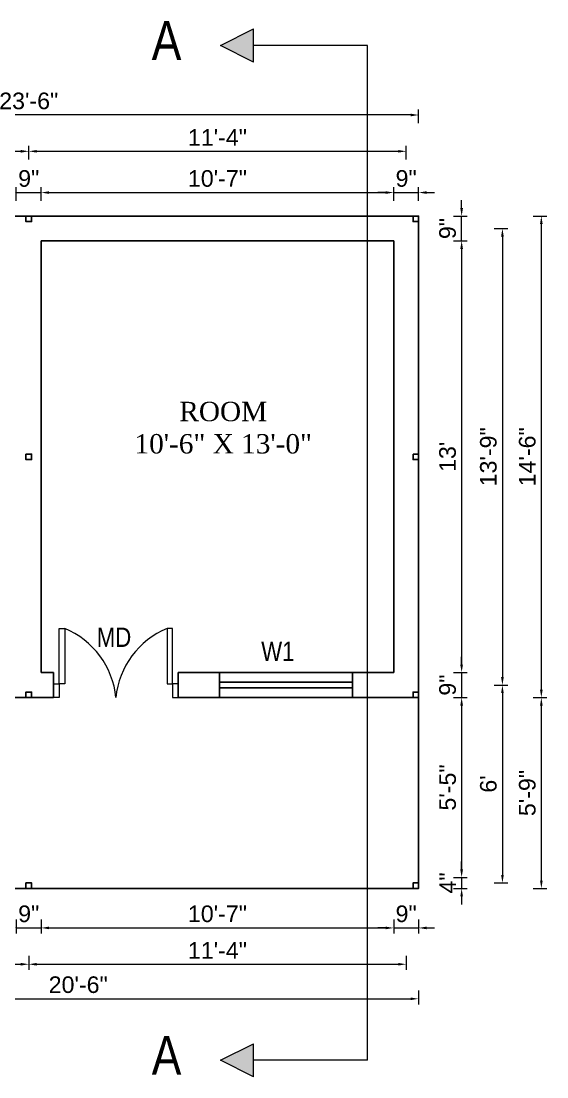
# Model space of a CAD drawing. Header units: inches. Extents: x 376358 to 406049, y -63575 to -53607.
# Drawn here: x 400473.8 to 400663.8, y -60501.6 to -60120 of the extents above; entities that cross this region are included whole.
import ezdxf

# ---------------------------------------------------------------- set-up
doc = ezdxf.new("R2010")
doc.units = ezdxf.units.IN
doc.header["$LTSCALE"] = 2
doc.header["$MEASUREMENT"] = 0
doc.header["$PDMODE"] = 34
doc.layers.get('0').update_dxf_attribs({"linetype": 'CONTINUOUS'})
doc.layers.get('DEFPOINTS').update_dxf_attribs({"color": 141, "linetype": 'CONTINUOUS'})
doc.layers.add('steps', color=253, linetype='CONTINUOUS', lineweight=20)
doc.styles.add('Lettring Text', font='arial.ttf')
doc.styles.get("Standard").update_dxf_attribs({"font": 'ARIALN.TTF'})
doc.dimstyles.new('Copy of Standard', dxfattribs={"dimtxt": 6, "dimasz": 2.875, "dimexe": 2, "dimexo": 4, "dimgap": 2, "dimtad": 1, "dimdec": 0, "dimrnd": 1, "dimzin": 0, "dimdsep": 46, "dimlunit": 4, "dimtxsty": 'Lettring Text', "dimcen": 0.1, "dimclrd": 7, "dimclre": 7, "dimclrt": 7, "dimazin": 0, "dimtfac": 0.645, "dimtdec": 0, "dimtmove": 1, "dimatfit": 0, "dimfxl": 3, "dimfxlon": 1, "dimtfillclr": 256, "dimtolj": 1, "dimtzin": 0, "dimlwd": -1, "dimlwe": -1, "dimarcsym": 2})

# ---------------------------------------------------------------- blocks, each defined once
blk = doc.blocks.new('*D1101')
at = {"layer": 'DEFPOINTS', "color": 0, "ltscale": 0.5, "transparency": 16777216}
for p in [(400481.09, -60181.96), (400472.09, -60199.46), (400481.09, -60199.46)]:
    blk.add_point(p, dxfattribs=at)
at = {"layer": 'steps', "color": 7, "ltscale": 0.5, "transparency": 16777216}
for p, q in [((400469.21, -60181.96), (400466.34, -60181.96)), ((400472.09, -60184.96), (400472.09, -60179.96)), ((400472.09, -60181.96), (400481.09, -60181.96)), ((400481.09, -60184.96), (400481.09, -60179.96)), ((400483.96, -60181.96), (400486.84, -60181.96))]:
    blk.add_line(p, q, dxfattribs=at)
for points in [[(400469.21, -60181.48), (400469.21, -60182.44), (400472.09, -60181.96)], [(400483.96, -60181.48), (400483.96, -60182.44), (400481.09, -60181.96)]]:
    blk.add_solid(points, dxfattribs=at)
at = {"layer": 'steps', "color": 7, "ltscale": 0.5, "transparency": 16777216, "insert": (400476.59, -60176.9), "char_height": 6, "attachment_point": 5, "style": 'Lettring Text'}
blk.add_mtext('\\A1;9"', dxfattribs=at)
blk = doc.blocks.new('*D1102')
at = {"layer": 'DEFPOINTS', "color": 0, "ltscale": 0.5, "transparency": 16777216}
for p in [(400608.47, -60181.96), (400481.09, -60199.46), (400608.47, -60199.46)]:
    blk.add_point(p, dxfattribs=at)
at = {"layer": 'steps', "color": 7, "ltscale": 0.5, "transparency": 16777216}
for p, q in [((400481.09, -60184.96), (400481.09, -60179.96)), ((400483.96, -60181.96), (400605.6, -60181.96)), ((400608.47, -60184.96), (400608.47, -60179.96))]:
    blk.add_line(p, q, dxfattribs=at)
for points in [[(400483.96, -60181.48), (400483.96, -60182.44), (400481.09, -60181.96)], [(400605.6, -60181.48), (400605.6, -60182.44), (400608.47, -60181.96)]]:
    blk.add_solid(points, dxfattribs=at)
at = {"layer": 'steps', "color": 7, "ltscale": 0.5, "transparency": 16777216, "insert": (400544.78, -60176.9), "char_height": 6, "attachment_point": 5, "style": 'Lettring Text'}
blk.add_mtext('\\A1;10\'-7"', dxfattribs=at)
blk = doc.blocks.new('*D1103')
at = {"layer": 'DEFPOINTS', "color": 0, "ltscale": 0.5, "transparency": 16777216}
for p in [(400617.47, -60181.96), (400617.47, -60190.46), (400608.47, -60199.46)]:
    blk.add_point(p, dxfattribs=at)
at = {"layer": 'steps', "color": 7, "ltscale": 0.5, "transparency": 16777216}
for p, q in [((400605.6, -60181.96), (400602.72, -60181.96)), ((400608.47, -60184.96), (400608.47, -60179.96)), ((400608.47, -60181.96), (400617.47, -60181.96)), ((400617.47, -60184.96), (400617.47, -60179.96)), ((400620.35, -60181.96), (400623.22, -60181.96))]:
    blk.add_line(p, q, dxfattribs=at)
for points in [[(400605.6, -60181.48), (400605.6, -60182.44), (400608.47, -60181.96)], [(400620.35, -60181.48), (400620.35, -60182.44), (400617.47, -60181.96)]]:
    blk.add_solid(points, dxfattribs=at)
at = {"layer": 'steps', "color": 7, "ltscale": 0.5, "transparency": 16777216, "insert": (400612.97, -60176.9), "char_height": 6, "attachment_point": 5, "style": 'Lettring Text'}
blk.add_mtext('\\A1;9"', dxfattribs=at)
blk = doc.blocks.new('*D1104')
at = {"layer": 'DEFPOINTS', "color": 0, "ltscale": 0.5, "transparency": 16777216}
for p in [(400476.59, -60167.05), (400340.2, -60181.96), (400476.59, -60181.96)]:
    blk.add_point(p, dxfattribs=at)
at = {"layer": 'steps', "color": 7, "ltscale": 0.5, "transparency": 16777216}
for p, q in [((400340.2, -60170.05), (400340.2, -60165.05)), ((400476.59, -60170.05), (400476.59, -60165.05)), ((400343.07, -60167.05), (400473.71, -60167.05))]:
    blk.add_line(p, q, dxfattribs=at)
for points in [[(400343.07, -60166.57), (400343.07, -60167.53), (400340.2, -60167.05)], [(400473.71, -60166.57), (400473.71, -60167.53), (400476.59, -60167.05)]]:
    blk.add_solid(points, dxfattribs=at)
at = {"layer": 'steps', "color": 7, "ltscale": 0.5, "transparency": 16777216, "insert": (400408.39, -60162.04), "char_height": 6, "attachment_point": 5, "style": 'Lettring Text'}
blk.add_mtext('\\A1;11\'-4"', dxfattribs=at)
blk = doc.blocks.new('*D1105')
at = {"layer": 'DEFPOINTS', "color": 0, "ltscale": 0.5, "transparency": 16777216}
for p in [(400612.97, -60167.05), (400476.59, -60181.96), (400612.97, -60181.96)]:
    blk.add_point(p, dxfattribs=at)
at = {"layer": 'steps', "color": 7, "ltscale": 0.5, "transparency": 16777216}
for p, q in [((400476.59, -60170.05), (400476.59, -60165.05)), ((400612.97, -60170.05), (400612.97, -60165.05)), ((400479.46, -60167.05), (400610.1, -60167.05))]:
    blk.add_line(p, q, dxfattribs=at)
for points in [[(400479.46, -60166.57), (400479.46, -60167.53), (400476.59, -60167.05)], [(400610.1, -60166.57), (400610.1, -60167.53), (400612.97, -60167.05)]]:
    blk.add_solid(points, dxfattribs=at)
at = {"layer": 'steps', "color": 7, "ltscale": 0.5, "transparency": 16777216, "insert": (400544.78, -60162.04), "char_height": 6, "attachment_point": 5, "style": 'Lettring Text'}
blk.add_mtext('\\A1;11\'-4"', dxfattribs=at)
blk = doc.blocks.new('*D1106')
at = {"layer": 'DEFPOINTS', "color": 0, "ltscale": 0.5, "transparency": 16777216}
for p in [(400335.7, -60153.93), (400335.7, -60190.46), (400617.47, -60190.46)]:
    blk.add_point(p, dxfattribs=at)
at = {"layer": 'steps', "color": 7, "ltscale": 0.5, "transparency": 16777216}
for p, q in [((400335.7, -60156.93), (400335.7, -60151.93)), ((400614.6, -60153.93), (400338.57, -60153.93)), ((400617.47, -60156.93), (400617.47, -60151.93))]:
    blk.add_line(p, q, dxfattribs=at)
for points in [[(400338.57, -60153.45), (400338.57, -60154.41), (400335.7, -60153.93)], [(400614.6, -60153.45), (400614.6, -60154.41), (400617.47, -60153.93)]]:
    blk.add_solid(points, dxfattribs=at)
at = {"layer": 'steps', "color": 7, "ltscale": 0.5, "transparency": 16777216, "insert": (400476.59, -60148.87), "char_height": 6, "attachment_point": 5, "style": 'Lettring Text'}
blk.add_mtext('\\A1;23\'-6"', dxfattribs=at)
blk = doc.blocks.new('*D1111')
at = {"layer": 'DEFPOINTS', "color": 0, "ltscale": 0.5, "transparency": 16777216}
for p in [(400617.47, -60190.46), (400633.02, -60190.46), (400608.47, -60199.46)]:
    blk.add_point(p, dxfattribs=at)
at = {"layer": 'steps', "color": 7, "ltscale": 0.5, "transparency": 16777216}
for p, q in [((400633.02, -60187.59), (400633.02, -60184.71)), ((400630.02, -60190.46), (400635.02, -60190.46)), ((400633.02, -60199.46), (400633.02, -60190.46)), ((400630.02, -60199.46), (400635.02, -60199.46)), ((400633.02, -60202.34), (400633.02, -60205.21))]:
    blk.add_line(p, q, dxfattribs=at)
for points in [[(400632.54, -60187.59), (400633.5, -60187.59), (400633.02, -60190.46)], [(400632.54, -60202.34), (400633.5, -60202.34), (400633.02, -60199.46)]]:
    blk.add_solid(points, dxfattribs=at)
at = {"layer": 'steps', "color": 7, "ltscale": 0.5, "transparency": 16777216, "insert": (400627.96, -60194.96), "char_height": 6, "attachment_point": 5, "rotation": 90, "style": 'Lettring Text'}
blk.add_mtext('\\A1;9"', dxfattribs=at)
blk = doc.blocks.new('*D1113')
at = {"layer": 'DEFPOINTS', "color": 0, "ltscale": 0.5, "transparency": 16777216}
for p in [(400608.47, -60199.46), (400608.47, -60355.46), (400633.02, -60355.46)]:
    blk.add_point(p, dxfattribs=at)
at = {"layer": 'steps', "color": 7, "ltscale": 0.5, "transparency": 16777216}
for p, q in [((400630.02, -60199.46), (400635.02, -60199.46)), ((400633.02, -60202.34), (400633.02, -60352.59)), ((400630.02, -60355.46), (400635.02, -60355.46))]:
    blk.add_line(p, q, dxfattribs=at)
for points in [[(400632.54, -60202.34), (400633.5, -60202.34), (400633.02, -60199.46)], [(400632.54, -60352.59), (400633.5, -60352.59), (400633.02, -60355.46)]]:
    blk.add_solid(points, dxfattribs=at)
at = {"layer": 'steps', "color": 7, "ltscale": 0.5, "transparency": 16777216, "insert": (400627.95, -60277.46), "char_height": 6, "attachment_point": 5, "rotation": 90, "style": 'Lettring Text'}
blk.add_mtext("\\A1;13'", dxfattribs=at)
blk = doc.blocks.new('*D1114')
at = {"layer": 'DEFPOINTS', "color": 0, "ltscale": 0.5, "transparency": 16777216}
for p in [(400608.47, -60355.46), (400617.47, -60364.46), (400633.02, -60364.46)]:
    blk.add_point(p, dxfattribs=at)
at = {"layer": 'steps', "color": 7, "ltscale": 0.5, "transparency": 16777216}
for p, q in [((400633.02, -60352.59), (400633.02, -60349.71)), ((400630.02, -60355.46), (400635.02, -60355.46)), ((400633.02, -60355.46), (400633.02, -60364.46)), ((400630.02, -60364.46), (400635.02, -60364.46)), ((400633.02, -60367.34), (400633.02, -60370.21))]:
    blk.add_line(p, q, dxfattribs=at)
for points in [[(400632.54, -60352.59), (400633.5, -60352.59), (400633.02, -60355.46)], [(400632.54, -60367.34), (400633.5, -60367.34), (400633.02, -60364.46)]]:
    blk.add_solid(points, dxfattribs=at)
at = {"layer": 'steps', "color": 7, "ltscale": 0.5, "transparency": 16777216, "insert": (400627.96, -60359.96), "char_height": 6, "attachment_point": 5, "rotation": 90, "style": 'Lettring Text'}
blk.add_mtext('\\A1;9"', dxfattribs=at)
blk = doc.blocks.new('*D1115')
at = {"layer": 'DEFPOINTS', "color": 0, "ltscale": 0.5, "transparency": 16777216}
for p in [(400617.47, -60364.46), (400367.47, -60429.46), (400633.02, -60429.46)]:
    blk.add_point(p, dxfattribs=at)
at = {"layer": 'steps', "color": 7, "ltscale": 0.5, "transparency": 16777216}
for p, q in [((400630.02, -60364.46), (400635.02, -60364.46)), ((400633.02, -60367.34), (400633.02, -60426.59)), ((400630.02, -60429.46), (400635.02, -60429.46))]:
    blk.add_line(p, q, dxfattribs=at)
for points in [[(400632.54, -60367.34), (400633.5, -60367.34), (400633.02, -60364.46)], [(400632.54, -60426.59), (400633.5, -60426.59), (400633.02, -60429.46)]]:
    blk.add_solid(points, dxfattribs=at)
at = {"layer": 'steps', "color": 7, "ltscale": 0.5, "transparency": 16777216, "insert": (400627.97, -60396.96), "char_height": 6, "attachment_point": 5, "rotation": 90, "style": 'Lettring Text'}
blk.add_mtext('\\A1;5\'-5"', dxfattribs=at)
blk = doc.blocks.new('*D1116')
at = {"layer": 'DEFPOINTS', "color": 0, "ltscale": 0.5, "transparency": 16777216}
for p in [(400367.47, -60429.46), (400371.47, -60433.46), (400633.02, -60433.46)]:
    blk.add_point(p, dxfattribs=at)
at = {"layer": 'steps', "color": 7, "ltscale": 0.5, "transparency": 16777216}
for p, q in [((400633.02, -60426.59), (400633.02, -60423.71)), ((400630.02, -60429.46), (400635.02, -60429.46)), ((400633.02, -60429.46), (400633.02, -60433.46)), ((400630.02, -60433.46), (400635.02, -60433.46)), ((400633.02, -60436.34), (400633.02, -60439.21))]:
    blk.add_line(p, q, dxfattribs=at)
for points in [[(400632.54, -60426.59), (400633.5, -60426.59), (400633.02, -60429.46)], [(400632.54, -60436.34), (400633.5, -60436.34), (400633.02, -60433.46)]]:
    blk.add_solid(points, dxfattribs=at)
at = {"layer": 'steps', "color": 7, "ltscale": 0.5, "transparency": 16777216, "insert": (400628.02, -60431.46), "char_height": 6, "attachment_point": 5, "rotation": 90, "style": 'Lettring Text'}
blk.add_mtext('\\A1;4"', dxfattribs=at)
blk = doc.blocks.new('*D1117')
at = {"layer": 'DEFPOINTS', "color": 0, "ltscale": 0.5, "transparency": 16777216}
for p in [(400633.02, -60194.96), (400633.02, -60359.96), (400647.76, -60359.96)]:
    blk.add_point(p, dxfattribs=at)
at = {"layer": 'steps', "color": 7, "ltscale": 0.5, "transparency": 16777216}
for p, q in [((400644.76, -60194.96), (400649.76, -60194.96)), ((400647.76, -60197.84), (400647.76, -60357.09)), ((400644.76, -60359.96), (400649.76, -60359.96))]:
    blk.add_line(p, q, dxfattribs=at)
for points in [[(400647.28, -60197.84), (400648.24, -60197.84), (400647.76, -60194.96)], [(400647.28, -60357.09), (400648.24, -60357.09), (400647.76, -60359.96)]]:
    blk.add_solid(points, dxfattribs=at)
at = {"layer": 'steps', "color": 7, "ltscale": 0.5, "transparency": 16777216, "insert": (400642.7, -60277.46), "char_height": 6, "attachment_point": 5, "rotation": 90, "style": 'Lettring Text'}
blk.add_mtext('\\A1;13\'-9"', dxfattribs=at)
blk = doc.blocks.new('*D1118')
at = {"layer": 'DEFPOINTS', "color": 0, "ltscale": 0.5, "transparency": 16777216}
for p in [(400633.02, -60359.96), (400633.02, -60431.46), (400647.76, -60431.46)]:
    blk.add_point(p, dxfattribs=at)
at = {"layer": 'steps', "color": 7, "ltscale": 0.5, "transparency": 16777216}
for p, q in [((400644.76, -60359.96), (400649.76, -60359.96)), ((400647.76, -60362.84), (400647.76, -60428.59)), ((400644.76, -60431.46), (400649.76, -60431.46))]:
    blk.add_line(p, q, dxfattribs=at)
for points in [[(400647.28, -60362.84), (400648.24, -60362.84), (400647.76, -60359.96)], [(400647.28, -60428.59), (400648.24, -60428.59), (400647.76, -60431.46)]]:
    blk.add_solid(points, dxfattribs=at)
at = {"layer": 'steps', "color": 7, "ltscale": 0.5, "transparency": 16777216, "insert": (400642.7, -60395.71), "char_height": 6, "attachment_point": 5, "rotation": 90, "style": 'Lettring Text'}
blk.add_mtext("\\A1;6'", dxfattribs=at)
blk = doc.blocks.new('*D1119')
at = {"layer": 'DEFPOINTS', "color": 0, "ltscale": 0.5, "transparency": 16777216}
for p in [(400617.47, -60364.46), (400661.82, -60364.46), (400617.47, -60433.46)]:
    blk.add_point(p, dxfattribs=at)
at = {"layer": 'steps', "color": 7, "ltscale": 0.5, "transparency": 16777216}
for p, q in [((400658.82, -60364.46), (400663.82, -60364.46)), ((400661.82, -60430.59), (400661.82, -60367.34)), ((400658.82, -60433.46), (400663.82, -60433.46))]:
    blk.add_line(p, q, dxfattribs=at)
for points in [[(400661.34, -60367.34), (400662.3, -60367.34), (400661.82, -60364.46)], [(400661.34, -60430.59), (400662.3, -60430.59), (400661.82, -60433.46)]]:
    blk.add_solid(points, dxfattribs=at)
at = {"layer": 'steps', "color": 7, "ltscale": 0.5, "transparency": 16777216, "insert": (400656.76, -60398.96), "char_height": 6, "attachment_point": 5, "rotation": 90, "style": 'Lettring Text'}
blk.add_mtext('\\A1;5\'-9"', dxfattribs=at)
blk = doc.blocks.new('*D1120')
at = {"layer": 'DEFPOINTS', "color": 0, "ltscale": 0.5, "transparency": 16777216}
for p in [(400617.47, -60190.46), (400661.82, -60190.46), (400617.47, -60364.46)]:
    blk.add_point(p, dxfattribs=at)
at = {"layer": 'steps', "color": 7, "ltscale": 0.5, "transparency": 16777216}
for p, q in [((400658.82, -60190.46), (400663.82, -60190.46)), ((400661.82, -60361.59), (400661.82, -60193.34)), ((400658.82, -60364.46), (400663.82, -60364.46))]:
    blk.add_line(p, q, dxfattribs=at)
for points in [[(400661.34, -60193.34), (400662.3, -60193.34), (400661.82, -60190.46)], [(400661.34, -60361.59), (400662.3, -60361.59), (400661.82, -60364.46)]]:
    blk.add_solid(points, dxfattribs=at)
at = {"layer": 'steps', "color": 7, "ltscale": 0.5, "transparency": 16777216, "insert": (400656.76, -60277.46), "char_height": 6, "attachment_point": 5, "rotation": 90, "style": 'Lettring Text'}
blk.add_mtext('\\A1;14\'-6"', dxfattribs=at)
blk = doc.blocks.new('*D1125')
at = {"layer": 'DEFPOINTS', "color": 0, "ltscale": 0.5, "transparency": 16777216}
for p in [(400472.09, -60355.46), (400481.09, -60355.46), (400481.09, -60447.72)]:
    blk.add_point(p, dxfattribs=at)
at = {"layer": 'steps', "color": 7, "ltscale": 0.5, "transparency": 16777216}
for p, q in [((400472.09, -60444.72), (400472.09, -60449.72)), ((400481.09, -60444.72), (400481.09, -60449.72)), ((400469.21, -60447.72), (400466.34, -60447.72)), ((400472.09, -60447.72), (400481.09, -60447.72)), ((400483.96, -60447.72), (400486.84, -60447.72))]:
    blk.add_line(p, q, dxfattribs=at)
for points in [[(400469.21, -60447.24), (400469.21, -60448.2), (400472.09, -60447.72)], [(400483.96, -60447.24), (400483.96, -60448.2), (400481.09, -60447.72)]]:
    blk.add_solid(points, dxfattribs=at)
at = {"layer": 'steps', "color": 7, "ltscale": 0.5, "transparency": 16777216, "insert": (400476.59, -60442.65), "char_height": 6, "attachment_point": 5, "style": 'Lettring Text'}
blk.add_mtext('\\A1;9"', dxfattribs=at)
blk = doc.blocks.new('*D1126')
at = {"layer": 'DEFPOINTS', "color": 0, "ltscale": 0.5, "transparency": 16777216}
for p in [(400481.09, -60355.46), (400608.47, -60355.46), (400608.47, -60447.72)]:
    blk.add_point(p, dxfattribs=at)
at = {"layer": 'steps', "color": 7, "ltscale": 0.5, "transparency": 16777216}
for p, q in [((400481.09, -60444.72), (400481.09, -60449.72)), ((400608.47, -60444.72), (400608.47, -60449.72)), ((400483.96, -60447.72), (400605.6, -60447.72))]:
    blk.add_line(p, q, dxfattribs=at)
for points in [[(400483.96, -60447.24), (400483.96, -60448.2), (400481.09, -60447.72)], [(400605.6, -60447.24), (400605.6, -60448.2), (400608.47, -60447.72)]]:
    blk.add_solid(points, dxfattribs=at)
at = {"layer": 'steps', "color": 7, "ltscale": 0.5, "transparency": 16777216, "insert": (400544.78, -60442.65), "char_height": 6, "attachment_point": 5, "style": 'Lettring Text'}
blk.add_mtext('\\A1;10\'-7"', dxfattribs=at)
blk = doc.blocks.new('*D1127')
at = {"layer": 'DEFPOINTS', "color": 0, "ltscale": 0.5, "transparency": 16777216}
for p in [(400608.47, -60355.46), (400617.47, -60364.46), (400617.47, -60447.72)]:
    blk.add_point(p, dxfattribs=at)
at = {"layer": 'steps', "color": 7, "ltscale": 0.5, "transparency": 16777216}
for p, q in [((400608.47, -60444.72), (400608.47, -60449.72)), ((400617.47, -60444.72), (400617.47, -60449.72)), ((400605.6, -60447.72), (400602.72, -60447.72)), ((400608.47, -60447.72), (400617.47, -60447.72)), ((400620.35, -60447.72), (400623.22, -60447.72))]:
    blk.add_line(p, q, dxfattribs=at)
for points in [[(400605.6, -60447.24), (400605.6, -60448.2), (400608.47, -60447.72)], [(400620.35, -60447.24), (400620.35, -60448.2), (400617.47, -60447.72)]]:
    blk.add_solid(points, dxfattribs=at)
at = {"layer": 'steps', "color": 7, "ltscale": 0.5, "transparency": 16777216, "insert": (400612.97, -60442.65), "char_height": 6, "attachment_point": 5, "style": 'Lettring Text'}
blk.add_mtext('\\A1;9"', dxfattribs=at)
blk = doc.blocks.new('*D1129')
at = {"layer": 'DEFPOINTS', "color": 0, "ltscale": 0.5, "transparency": 16777216}
for p in [(400369.47, -60447.72), (400476.59, -60447.72), (400476.59, -60460.85)]:
    blk.add_point(p, dxfattribs=at)
at = {"layer": 'steps', "color": 7, "ltscale": 0.5, "transparency": 16777216}
for p, q in [((400369.47, -60457.85), (400369.47, -60462.85)), ((400476.59, -60457.85), (400476.59, -60462.85)), ((400372.35, -60460.85), (400473.71, -60460.85))]:
    blk.add_line(p, q, dxfattribs=at)
for points in [[(400372.35, -60460.37), (400372.35, -60461.33), (400369.47, -60460.85)], [(400473.71, -60460.37), (400473.71, -60461.33), (400476.59, -60460.85)]]:
    blk.add_solid(points, dxfattribs=at)
at = {"layer": 'steps', "color": 7, "ltscale": 0.5, "transparency": 16777216, "insert": (400423.03, -60455.79), "char_height": 6, "attachment_point": 5, "style": 'Lettring Text'}
blk.add_mtext('\\A1;8\'-11"', dxfattribs=at)
blk = doc.blocks.new('*D1130')
at = {"layer": 'DEFPOINTS', "color": 0, "ltscale": 0.5, "transparency": 16777216}
for p in [(400476.59, -60447.72), (400612.97, -60447.72), (400612.97, -60460.85)]:
    blk.add_point(p, dxfattribs=at)
at = {"layer": 'steps', "color": 7, "ltscale": 0.5, "transparency": 16777216}
for p, q in [((400476.59, -60457.85), (400476.59, -60462.85)), ((400612.97, -60457.85), (400612.97, -60462.85)), ((400479.46, -60460.85), (400610.1, -60460.85))]:
    blk.add_line(p, q, dxfattribs=at)
for points in [[(400479.46, -60460.37), (400479.46, -60461.33), (400476.59, -60460.85)], [(400610.1, -60460.37), (400610.1, -60461.33), (400612.97, -60460.85)]]:
    blk.add_solid(points, dxfattribs=at)
at = {"layer": 'steps', "color": 7, "ltscale": 0.5, "transparency": 16777216, "insert": (400544.78, -60455.84), "char_height": 6, "attachment_point": 5, "style": 'Lettring Text'}
blk.add_mtext('\\A1;11\'-4"', dxfattribs=at)
blk = doc.blocks.new('*D1131')
at = {"layer": 'DEFPOINTS', "color": 0, "ltscale": 0.5, "transparency": 16777216}
for p in [(400371.47, -60433.46), (400617.47, -60433.46), (400617.47, -60473.34)]:
    blk.add_point(p, dxfattribs=at)
at = {"layer": 'steps', "color": 7, "ltscale": 0.5, "transparency": 16777216}
for p, q in [((400371.47, -60470.34), (400371.47, -60475.34)), ((400617.47, -60470.34), (400617.47, -60475.34)), ((400374.35, -60473.34), (400614.6, -60473.34))]:
    blk.add_line(p, q, dxfattribs=at)
for points in [[(400374.35, -60472.86), (400374.35, -60473.81), (400371.47, -60473.34)], [(400614.6, -60472.86), (400614.6, -60473.81), (400617.47, -60473.34)]]:
    blk.add_solid(points, dxfattribs=at)
at = {"layer": 'steps', "color": 7, "ltscale": 0.5, "transparency": 16777216, "insert": (400494.47, -60468.27), "char_height": 6, "attachment_point": 5, "style": 'Lettring Text'}
blk.add_mtext('\\A1;20\'-6"', dxfattribs=at)

msp = doc.modelspace()

# ---------------------------------------------------------------- hatches: boundary and pattern name
at = {"linetype": 'ByBlock', "lineweight": 5}
for points in [[(400545.83, -60128.82), (400557.83, -60134.82), (400557.83, -60122.82)], [(400545.83, -60495.55), (400557.83, -60501.55), (400557.83, -60489.55)]]:
    msp.add_hatch(color=7, dxfattribs=at).paths.add_polyline_path(points)

# ---------------------------------------------------------------- linework, layer by layer
at = {"color": 7, "linetype": 'ByBlock', "lineweight": 5}
for p, q in [((400545.83, -60128.82), (400557.83, -60122.82)), ((400557.83, -60134.82), (400557.83, -60122.82)), ((400557.83, -60134.82), (400545.83, -60128.82)), ((400599, -60128.82), (400557.83, -60128.82)), ((400599, -60495.55), (400599, -60128.82)), ((400545.83, -60495.55), (400557.83, -60489.55)), ((400557.83, -60501.55), (400557.83, -60489.55)), ((400557.83, -60501.55), (400545.83, -60495.55)), ((400599, -60495.55), (400557.83, -60495.55))]:
    msp.add_line(p, q, dxfattribs=at)
at = {"ltscale": 0.5}
for p, q in [((400617.47, -60190.46), (400335.7, -60190.46)), ((400617.47, -60190.46), (400617.47, -60364.46)), ((400608.47, -60199.46), (400481.09, -60199.46)), ((400481.09, -60199.46), (400481.09, -60355.46)), ((400608.47, -60199.46), (400608.47, -60355.46)), ((400481.09, -60355.46), (400485.59, -60355.46)), ((400485.59, -60355.46), (400485.59, -60364.46)), ((400530.59, -60355.46), (400608.47, -60355.46)), ((400530.59, -60364.46), (400530.59, -60355.46)), ((400545.53, -60355.46), (400545.53, -60364.46)), ((400593.53, -60355.46), (400593.53, -60364.46)), ((400545.53, -60358.96), (400593.53, -60358.96)), ((400545.53, -60360.96), (400593.53, -60360.96)), ((400467.59, -60364.46), (400485.59, -60364.46)), ((400530.59, -60364.46), (400617.47, -60364.46)), ((400617.47, -60433.46), (400617.47, -60364.46)), ((400371.47, -60433.46), (400617.47, -60433.46))]:
    msp.add_line(p, q, dxfattribs=at)
for points in [[(400475.59, -60190.46), (400477.59, -60190.46), (400477.59, -60192.46), (400475.59, -60192.46)], [(400615.47, -60190.46), (400617.47, -60190.46), (400617.47, -60192.46), (400615.47, -60192.46)], [(400475.59, -60276.46), (400477.59, -60276.46), (400477.59, -60278.46), (400475.59, -60278.46)], [(400615.47, -60276.46), (400617.47, -60276.46), (400617.47, -60278.46), (400615.47, -60278.46)], [(400475.59, -60364.46), (400477.59, -60364.46), (400477.59, -60362.46), (400475.59, -60362.46)], [(400615.47, -60364.46), (400617.47, -60364.46), (400617.47, -60362.46), (400615.47, -60362.46)], [(400475.59, -60433.46), (400477.59, -60433.46), (400477.59, -60431.46), (400475.59, -60431.46)], [(400615.47, -60433.46), (400617.47, -60433.46), (400617.47, -60431.46), (400615.47, -60431.46)]]:
    msp.add_lwpolyline(points, close=True, dxfattribs=at)
at = {"layer": 'steps', "color": 7, "ltscale": 0.3}
for points in [[(400487.59, -60359.46), (400487.59, -60339.46), (400489.59, -60339.46), (400489.59, -60359.46)], [(400528.59, -60359.46), (400528.59, -60339.46), (400526.59, -60339.46), (400526.59, -60359.46)], [(400485.59, -60359.46), (400487.59, -60359.46), (400487.59, -60364.46), (400485.59, -60364.46)], [(400530.59, -60359.46), (400528.59, -60359.46), (400528.59, -60364.46), (400530.59, -60364.46)]]:
    msp.add_lwpolyline(points, close=True, dxfattribs=at)
at = {"layer": 'steps', "color": 7, "ltscale": 0.3, "true_color": 0xffffff}
for centre, start, end in [((400478.02, -60367.36), 5.5145, 67.4884), ((400538.15, -60367.36), 112.5116, 174.4855)]:
    msp.add_arc(centre, 30.2, start, end, dxfattribs=at)

# ---------------------------------------------------------------- texts
at = {"color": 7, "linetype": 'ByBlock', "lineweight": 5, "char_height": 14, "width": 26.5803, "attachment_point": 9}
for insert in [(400531.73, -60134), (400531.73, -60500.74)]:
    msp.add_mtext('A', dxfattribs=dict(at, insert=insert))
at = {"layer": 'steps', "color": 7, "ltscale": 0.3, "insert": (400546.88, -60257.58), "char_height": 7, "width": 76.0408, "attachment_point": 2}
msp.add_mtext('{\\fTimes New Roman|b0|i0|c0|p18;ROOM \\P10\'-6" X 13\'-0"}', dxfattribs=at)
at = {"layer": 'steps', "color": 7, "ltscale": 0.3, "char_height": 7, "attachment_point": 8}
for s, insert in [('MD', (400507.4, -60346.17)), ('W1', (400566.6, -60351.23))]:
    msp.add_mtext_dynamic_manual_height_columns(s, width=18.6213, gutter_width=40, heights=[0], dxfattribs=dict(at, insert=insert))

# ---------------------------------------------------------------- dimensions: what is measured, and where the dimension line sits
at = {"layer": 'steps', "ltscale": 0.5}
for base, p1, p2, picture, middle in [((400335.7, -60153.93), (400617.47, -60190.46), (400335.7, -60190.46), '*D1106', (400476.59, -60148.87)), ((400476.59, -60167.05), (400340.2, -60181.96), (400476.59, -60181.96), '*D1104', (400408.39, -60162.04)), ((400612.97, -60167.05), (400476.59, -60181.96), (400612.97, -60181.96), '*D1105', (400544.78, -60162.04)), ((400608.47, -60181.96), (400481.09, -60199.46), (400608.47, -60199.46), '*D1102', (400544.78, -60176.9)), ((400608.47, -60447.72), (400481.09, -60355.46), (400608.47, -60355.46), '*D1126', (400544.78, -60442.65)), ((400617.47, -60473.34), (400371.47, -60433.46), (400617.47, -60433.46), '*D1131', (400494.47, -60468.27)), ((400476.59, -60460.85), (400369.47, -60447.72), (400476.59, -60447.72), '*D1129', (400423.03, -60455.79)), ((400612.97, -60460.85), (400476.59, -60447.72), (400612.97, -60447.72), '*D1130', (400544.78, -60455.84))]:
    dim = msp.add_linear_dim(base=base, p1=p1, p2=p2, dimstyle='Copy of Standard', dxfattribs=at)
    dim.commit()
    dim.dimension.update_dxf_attribs({"geometry": picture, "text_midpoint": middle})
for base, p1, p2, picture, middle in [((400481.09, -60181.96), (400472.09, -60199.46), (400481.09, -60199.46), '*D1101', (400476.59, -60181.96)), ((400617.47, -60181.96), (400608.47, -60199.46), (400617.47, -60190.46), '*D1103', (400612.97, -60181.96)), ((400481.09, -60447.72), (400472.09, -60355.46), (400481.09, -60355.46), '*D1125', (400476.59, -60447.72)), ((400617.47, -60447.72), (400608.47, -60355.46), (400617.47, -60364.46), '*D1127', (400612.97, -60447.72))]:
    dim = msp.add_linear_dim(base=base, p1=p1, p2=p2, dimstyle='Copy of Standard', dxfattribs=at)
    dim.commit()
    dim.dimension.update_dxf_attribs({"geometry": picture, "text_midpoint": middle, "dimtype": 160})
for base, p1, p2, picture, middle in [((400633.02, -60190.46), (400608.47, -60199.46), (400617.47, -60190.46), '*D1111', (400633.02, -60194.96)), ((400633.02, -60364.46), (400608.47, -60355.46), (400617.47, -60364.46), '*D1114', (400633.02, -60359.96)), ((400633.02, -60433.46), (400367.47, -60429.46), (400371.47, -60433.46), '*D1116', (400633.02, -60431.46))]:
    dim = msp.add_linear_dim(base=base, p1=p1, p2=p2, angle=90, dimstyle='Copy of Standard', dxfattribs=at)
    dim.commit()
    dim.dimension.update_dxf_attribs({"geometry": picture, "text_midpoint": middle, "dimtype": 160})
for base, p1, p2, picture, middle in [((400661.82, -60190.46), (400617.47, -60364.46), (400617.47, -60190.46), '*D1120', (400656.76, -60277.46)), ((400647.76, -60359.96), (400633.02, -60194.96), (400633.02, -60359.96), '*D1117', (400642.7, -60277.46)), ((400633.02, -60355.46), (400608.47, -60199.46), (400608.47, -60355.46), '*D1113', (400627.95, -60277.46)), ((400647.76402264, -60431.46241222), (400633.02031931, -60359.96241222), (400633.02031931, -60431.46241222), '*D1118', (400642.70058471, -60395.71241223)), ((400633.02, -60429.46), (400617.47, -60364.46), (400367.47, -60429.46), '*D1115', (400627.97, -60396.96)), ((400661.82, -60364.46), (400617.47, -60433.46), (400617.47, -60364.46), '*D1119', (400656.76, -60398.96))]:
    dim = msp.add_linear_dim(base=base, p1=p1, p2=p2, angle=90, dimstyle='Copy of Standard', dxfattribs=at)
    dim.commit()
    dim.dimension.update_dxf_attribs({"geometry": picture, "text_midpoint": middle})

doc.saveas('drawing.dxf')
